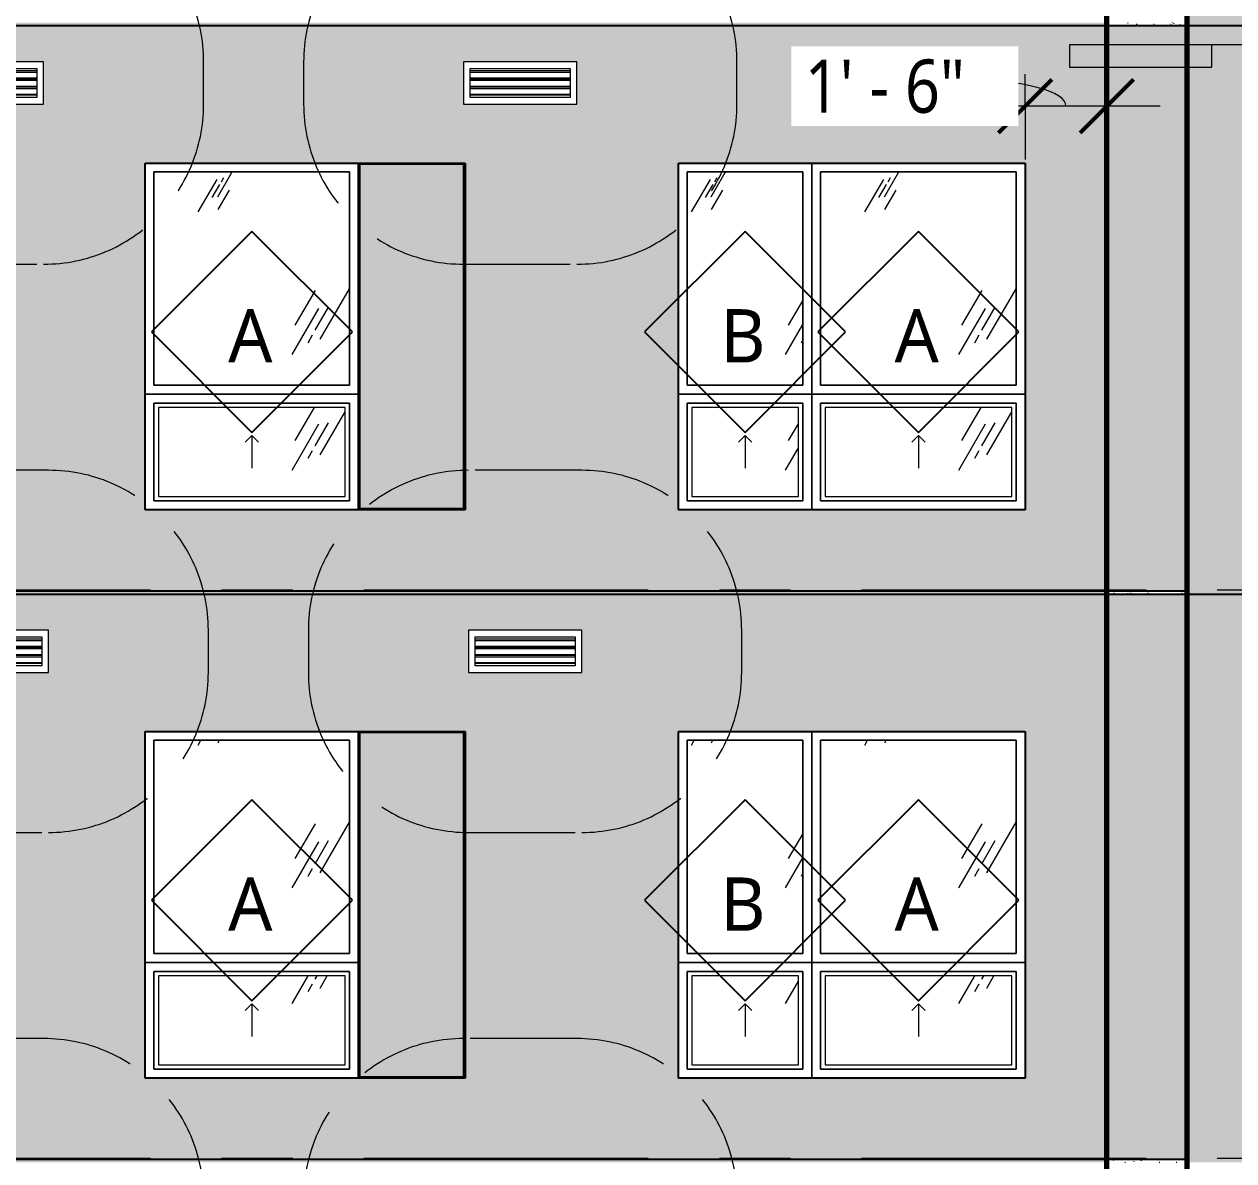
# Model space of a CAD drawing. Header units: inches. Extents: x 6 to 15224, y -733 to 6300.
# Drawn here: x 12104.9 to 12377.1, y 5604.1 to 5859.9 of the extents above; entities that cross this region are included whole.
import ezdxf

# ---------------------------------------------------------------- set-up
doc = ezdxf.new("R2010")
doc.units = ezdxf.units.IN
doc.header["$MEASUREMENT"] = 0
doc.linetypes.add('Center 1_2_', pattern=[112, 64, -16, 16, -16])
doc.linetypes.add('Hidden 3_16_', pattern=[36, 24, -12])
for name, color, linetype, lineweight in [('A-ANNO-DIMS', 211, 'Continuous', 13), ('A-ANNO-DIMS-128', 211, 'Continuous', 13), ('A-DETL', 90, 'Continuous', 13), ('A-FLOR-LEVL', 51, 'Continuous', 13), ('A-GENM', 13, 'Continuous', 18), ('A-GLAZ', 151, 'Continuous', 25), ('A-GLAZ-IDEN', 152, 'Continuous', 25), ('A-GLAZ-SILL', 1, 'Continuous', 18), ('A-WALL', 113, 'Continuous', 25), ('A-WALL-PATT', 111, 'Continuous', 25), ('G-ANNO-SYMB', 111, 'Continuous', 13), ('M-EQPM', 50, 'Continuous', 18), ('M-EQPM-HDLN', 50, 'Hidden 3_16_', 13)]:
    doc.layers.add(name, color=color, linetype=linetype, lineweight=lineweight)
doc.styles.add('Open Sans_5', font='OpenSans-Regular.ttf', dxfattribs={"height": 12})
doc.styles.add('Open Sans_8', font='OpenSans-Regular.ttf', dxfattribs={"width": 0.88, "height": 12})
doc.dimstyles.new('Linear_-_3_32___Rounded_1__', dxfattribs={"dimscale": 12, "dimtxt": 12.89496, "dimasz": 1, "dimexe": 1, "dimexo": 0.666667, "dimgap": 0.333333, "dimtad": 1, "dimdec": 0, "dimzin": 3, "dimdsep": 46, "dimlunit": 4, "dimtxsty": 'Open Sans_8', "dimblk1": 'OBLIQUE', "dimblk2": 'OBLIQUE', "dimsah": 1, "dimcen": 0.09, "dimdle": 1, "dimadec": 3, "dimazin": 2, "dimtfac": 1, "dimtdec": 4, "dimtix": 1, "dimtmove": 1, "dimatfit": 3, "dimfxl": 1, "dimtvp": 1, "dimtfill": 1, "dimfrac": 2, "dimtolj": 1, "dimtzin": 0, "dimarcsym": 2})
pattern_1 = [(0, (10796.0429, 0), (5.12, 1.28), [0.16896, -3.671, 0.16896, -3.671, -20.48]), (0, (10796.0429, 0), (5.12, 1.28), [-7.68, 0.16896, -7.511, 0.16896, -3.671, -8.96]), (0, (10796.0429, 0), (5.12, 1.28), [-19.2, 0.16896, -2.391, 0.16896, -6.231]), (120, (10797.9629, 0.64), (-3.66851252, 3.79405007), [0.16896, -3.671, 0.16896, -3.671, -20.48]), (120, (10797.9629, 0.64), (-3.66851252, 3.79405007), [-7.68, 0.16896, -7.511, 0.16896, -3.671, -8.96]), (120, (10797.9629, 0.64), (-3.66851252, 3.79405007), [-19.2, 0.16896, -2.391, 0.16896, -6.231]), (240, (10798.6029, 3.2), (-1.45148748, -5.07405007), [0.16896, -3.671, 0.16896, -3.671, -20.48]), (240, (10798.6029, 3.2), (-1.45148748, -5.07405007), [-7.68, 0.16896, -7.511, 0.16896, -3.671, -8.96]), (240, (10798.6029, 3.2), (-1.45148748, -5.07405007), [-19.2, 0.16896, -2.391, 0.16896, -6.231])]

# ---------------------------------------------------------------- blocks, each defined once
blk = doc.blocks.new('1-2 WD Adaptive - 4-0_x6_-6_-12420702-EAST ELEVATION')
at = {"layer": 'A-GLAZ', "lineweight": 13}
h = blk.add_hatch(dxfattribs=at)
h.set_pattern_fill('FP_338', color=256, style=0, pattern_type=2)
h.set_pattern_definition([(59.808, (3435.497, 5432.806), (144.0017, 239.99866), [9, -754.581]), (59.808, (3434.763, 5426.193), (144.0017, 239.99866), [12, -751.581]), (59.808, (3439.948, 5431.623), (144.0017, 239.99866), [6, -757.581]), (59.808, (3438.359, 5428.844), (144.0017, 239.99866), [2, -761.581]), (59.808, (3441.054, 5429.598), (144.0017, 239.99866), [15, -748.581]), (59.808, (3466.472, 5399.404), (144.0017, 239.99866), [5.063, -758.519]), (59.808, (3466.031, 5401.668), (144.0017, 239.99866), [6.75, -756.831]), (59.808, (3464.822, 5401.525), (144.0017, 239.99866), [3.375, -760.206]), (59.808, (3466.853, 5405.029), (144.0017, 239.99866), [1.125, -762.456]), (59.808, (3461.639, 5398.297), (144.0017, 239.99866), [8.437, -755.144])])
h.paths.add_polyline_path([(3450, 5395), (3450, 5443), (3406, 5443), (3406, 5395), (3447.8, 5395)])
at = {"layer": 'A-GLAZ-SILL', "lineweight": 13}
h = blk.add_hatch(dxfattribs=at)
h.set_pattern_fill('FP_337', color=256, style=0, pattern_type=2)
h.set_pattern_definition([(59.808, (3435.497, 5406.806), (144.0017, 239.99866), [9, -754.581]), (59.808, (3434.763, 5400.193), (144.0017, 239.99866), [12, -751.581]), (59.808, (3439.948, 5405.623), (144.0017, 239.99866), [6, -757.581]), (59.808, (3438.359, 5402.844), (144.0017, 239.99866), [2, -761.581]), (59.808, (3441.054, 5403.598), (144.0017, 239.99866), [15, -748.581]), (59.808, (3466.472, 5373.404), (144.0017, 239.99866), [5.063, -758.519]), (59.808, (3466.031, 5375.668), (144.0017, 239.99866), [6.75, -756.831]), (59.808, (3464.822, 5375.525), (144.0017, 239.99866), [3.375, -760.206]), (59.808, (3466.853, 5379.029), (144.0017, 239.99866), [1.125, -762.456]), (59.808, (3461.639, 5372.297), (144.0017, 239.99866), [8.438, -755.144])])
h.paths.add_polyline_path([(3415.13, 5370), (3449, 5370), (3449, 5390), (3407, 5390), (3407, 5370)])
at = {"layer": 'A-GLAZ', "lineweight": 13}
for p, q in [((3404, 5393), (3404, 5445)), ((3404, 5445), (3452, 5445)), ((3404, 5367), (3404, 5445)), ((3452, 5445), (3452, 5367)), ((3450, 5443), (3406, 5443)), ((3406, 5443), (3406, 5395)), ((3450, 5395), (3450, 5443)), ((3406, 5395), (3450, 5395)), ((3404, 5367), (3404, 5393)), ((3404, 5393), (3452, 5393)), ((3452, 5393), (3404, 5393)), ((3450, 5391), (3406, 5391)), ((3406, 5391), (3406, 5369)), ((3450, 5369), (3450, 5391)), ((3406, 5369), (3450, 5369)), ((3452, 5367), (3404, 5367))]:
    blk.add_line(p, q, dxfattribs=at)
at = {"layer": 'A-GLAZ', "linetype": 'Hidden 3_16_', "lineweight": 13}
for q in [(3426.5, 5382.17), (3429.5, 5382.17), (3428, 5376.33)]:
    blk.add_line((3428, 5383.67), q, dxfattribs=at)
at = {"layer": 'A-GLAZ-SILL'}
for p, q in [((3406, 5443), (3450, 5443)), ((3406, 5395), (3406, 5443)), ((3450, 5443), (3406, 5443)), ((3406, 5443), (3406, 5395)), ((3450, 5443), (3450, 5395)), ((3450, 5395), (3450, 5443)), ((3450, 5395), (3406, 5395)), ((3406, 5395), (3450, 5395)), ((3406, 5391), (3450, 5391)), ((3406, 5369), (3406, 5391)), ((3450, 5391), (3406, 5391)), ((3406, 5391), (3406, 5369)), ((3449, 5390), (3407, 5390)), ((3407, 5390), (3407, 5370)), ((3449, 5370), (3449, 5390)), ((3450, 5391), (3450, 5369)), ((3450, 5369), (3450, 5391)), ((3407, 5370), (3449, 5370)), ((3450, 5369), (3406, 5369)), ((3406, 5369), (3450, 5369))]:
    blk.add_line(p, q, dxfattribs=at)
blk = doc.blocks.new('1-2 WD Adaptive - 2_-6_x6_-6_-17821690-EAST ELEVATION')
at = {"layer": 'A-GLAZ', "lineweight": 13}
h = blk.add_hatch(dxfattribs=at)
h.set_pattern_fill('FP_340', color=256, style=0, pattern_type=2)
h.set_pattern_definition([(59.808, (3396.497, 5432.806), (144.0017, 239.99866), [9, -754.581]), (59.808, (3395.763, 5426.193), (144.0017, 239.99866), [12, -751.581]), (59.808, (3400.948, 5431.623), (144.0017, 239.99866), [6, -757.581]), (59.808, (3399.359, 5428.844), (144.0017, 239.99866), [2, -761.581]), (59.808, (3402.054, 5429.598), (144.0017, 239.99866), [15, -748.581]), (59.808, (3427.472, 5399.404), (144.0017, 239.99866), [5.063, -758.519]), (59.808, (3427.031, 5401.668), (144.0017, 239.99866), [6.75, -756.831]), (59.808, (3425.822, 5401.525), (144.0017, 239.99866), [3.375, -760.206]), (59.808, (3427.853, 5405.029), (144.0017, 239.99866), [1.125, -762.456]), (59.808, (3422.639, 5398.297), (144.0017, 239.99866), [8.437, -755.144])])
h.paths.add_polyline_path([(3376, 5395), (3402, 5395), (3402, 5443), (3376, 5443), (3376, 5421)])
at = {"layer": 'A-GLAZ-SILL', "lineweight": 13}
h = blk.add_hatch(dxfattribs=at)
h.set_pattern_fill('FP_339', color=256, style=0, pattern_type=2)
h.set_pattern_definition([(59.808, (3396.497, 5406.806), (144.0017, 239.99866), [9, -754.581]), (59.808, (3395.763, 5400.193), (144.0017, 239.99866), [12, -751.581]), (59.808, (3400.948, 5405.623), (144.0017, 239.99866), [6, -757.581]), (59.808, (3399.359, 5402.844), (144.0017, 239.99866), [2, -761.581]), (59.808, (3402.054, 5403.598), (144.0017, 239.99866), [15, -748.581]), (59.808, (3427.472, 5373.404), (144.0017, 239.99866), [5.063, -758.519]), (59.808, (3427.031, 5375.668), (144.0017, 239.99866), [6.75, -756.831]), (59.808, (3425.822, 5375.525), (144.0017, 239.99866), [3.375, -760.206]), (59.808, (3427.853, 5379.029), (144.0017, 239.99866), [1.125, -762.456]), (59.808, (3422.639, 5372.297), (144.0017, 239.99866), [8.438, -755.144])])
h.paths.add_polyline_path([(3382.45, 5370), (3401, 5370), (3401, 5390), (3377, 5390), (3377, 5370)])
at = {"layer": 'A-GLAZ', "lineweight": 13}
for p, q in [((3374, 5445), (3404, 5445)), ((3374, 5367), (3374, 5445)), ((3404, 5445), (3404, 5393)), ((3404, 5445), (3404, 5367)), ((3402, 5443), (3376, 5443)), ((3376, 5443), (3376, 5395)), ((3402, 5395), (3402, 5443)), ((3376, 5395), (3402, 5395)), ((3374, 5393), (3404, 5393)), ((3404, 5393), (3374, 5393)), ((3404, 5393), (3404, 5367)), ((3402, 5391), (3376, 5391)), ((3376, 5391), (3376, 5369)), ((3402, 5369), (3402, 5391)), ((3376, 5369), (3402, 5369)), ((3404, 5367), (3374, 5367))]:
    blk.add_line(p, q, dxfattribs=at)
at = {"layer": 'A-GLAZ', "linetype": 'Hidden 3_16_', "lineweight": 13}
for q in [(3387.5, 5382.17), (3390.5, 5382.17), (3389, 5376.33)]:
    blk.add_line((3389, 5383.67), q, dxfattribs=at)
at = {"layer": 'A-GLAZ-SILL'}
for p, q in [((3376, 5443), (3402, 5443)), ((3376, 5395), (3376, 5443)), ((3402, 5443), (3376, 5443)), ((3376, 5443), (3376, 5395)), ((3402, 5443), (3402, 5395)), ((3402, 5395), (3402, 5443)), ((3402, 5395), (3376, 5395)), ((3376, 5395), (3402, 5395)), ((3376, 5391), (3402, 5391)), ((3376, 5369), (3376, 5391)), ((3402, 5391), (3376, 5391)), ((3376, 5391), (3376, 5369)), ((3401, 5390), (3377, 5390)), ((3377, 5390), (3377, 5370)), ((3401, 5370), (3401, 5390)), ((3402, 5391), (3402, 5369)), ((3402, 5369), (3402, 5391)), ((3377, 5370), (3401, 5370)), ((3402, 5369), (3376, 5369)), ((3376, 5369), (3402, 5369))]:
    blk.add_line(p, q, dxfattribs=at)
blk = doc.blocks.new('1-2 WD Adaptive-Color Side Panel-TS - 4-0_x6_-6_-17821693-EAST ELEVATION')
at = {"layer": 'A-GLAZ', "lineweight": 13}
blk.add_hatch(color=256, dxfattribs=at).paths.add_polyline_path([(3317.11, 5367.25), (3325.75, 5367.25), (3325.75, 5444.75), (3302.25, 5444.75), (3302.25, 5367.25)])
h = blk.add_hatch(dxfattribs=at)
h.set_pattern_fill('FP_342', color=256, style=0, pattern_type=2)
h.set_pattern_definition([(59.808, (3285.497, 5432.806), (144.0017, 239.99866), [9, -754.581]), (59.808, (3284.763, 5426.193), (144.0017, 239.99866), [12, -751.581]), (59.808, (3289.948, 5431.623), (144.0017, 239.99866), [6, -757.581]), (59.808, (3288.359, 5428.844), (144.0017, 239.99866), [2, -761.581]), (59.808, (3291.054, 5429.598), (144.0017, 239.99866), [15, -748.581]), (59.808, (3316.472, 5399.404), (144.0017, 239.99866), [5.063, -758.519]), (59.808, (3316.031, 5401.668), (144.0017, 239.99866), [6.75, -756.831]), (59.808, (3314.822, 5401.525), (144.0017, 239.99866), [3.375, -760.206]), (59.808, (3316.853, 5405.029), (144.0017, 239.99866), [1.125, -762.456]), (59.808, (3311.639, 5398.297), (144.0017, 239.99866), [8.437, -755.144])])
h.paths.add_polyline_path([(3300, 5395), (3300, 5443), (3256, 5443), (3256, 5395)])
at = {"layer": 'A-GLAZ-SILL', "lineweight": 13}
h = blk.add_hatch(dxfattribs=at)
h.set_pattern_fill('FP_341', color=256, style=0, pattern_type=2)
h.set_pattern_definition([(59.808, (3285.497, 5406.806), (144.0017, 239.99866), [9, -754.581]), (59.808, (3284.763, 5400.193), (144.0017, 239.99866), [12, -751.581]), (59.808, (3289.948, 5405.623), (144.0017, 239.99866), [6, -757.581]), (59.808, (3288.359, 5402.844), (144.0017, 239.99866), [2, -761.581]), (59.808, (3291.054, 5403.598), (144.0017, 239.99866), [15, -748.581]), (59.808, (3316.472, 5373.404), (144.0017, 239.99866), [5.063, -758.519]), (59.808, (3316.031, 5375.668), (144.0017, 239.99866), [6.75, -756.831]), (59.808, (3314.822, 5375.525), (144.0017, 239.99866), [3.375, -760.206]), (59.808, (3316.853, 5379.029), (144.0017, 239.99866), [1.125, -762.456]), (59.808, (3311.639, 5372.297), (144.0017, 239.99866), [8.438, -755.144])])
h.paths.add_polyline_path([(3277, 5370), (3299, 5370), (3299, 5390), (3257, 5390), (3257, 5370)])
at = {"layer": 'A-GLAZ', "lineweight": 13}
for p, q in [((3254, 5367), (3254, 5445)), ((3254, 5445), (3302, 5445)), ((3302, 5445), (3302, 5367)), ((3300, 5443), (3256, 5443)), ((3256, 5443), (3256, 5395)), ((3300, 5395), (3300, 5443)), ((3256, 5395), (3300, 5395)), ((3254, 5393), (3302, 5393)), ((3302, 5393), (3254, 5393)), ((3300, 5391), (3256, 5391)), ((3256, 5391), (3256, 5369)), ((3300, 5369), (3300, 5391)), ((3256, 5369), (3300, 5369)), ((3302, 5367), (3254, 5367))]:
    blk.add_line(p, q, dxfattribs=at)
at = {"layer": 'A-GLAZ'}
for p, q in [((3325.75, 5444.75), (3302.25, 5444.75)), ((3302.25, 5444.75), (3302.25, 5367.25)), ((3325.75, 5367.25), (3325.75, 5444.75)), ((3302.25, 5367.25), (3325.75, 5367.25))]:
    blk.add_line(p, q, dxfattribs=at)
at = {"layer": 'A-GLAZ', "linetype": 'Hidden 3_16_', "lineweight": 13}
for q in [(3276.5, 5382.17), (3279.5, 5382.17), (3278, 5376.33)]:
    blk.add_line((3278, 5383.67), q, dxfattribs=at)
at = {"layer": 'A-GLAZ-SILL'}
for p, q in [((3256, 5443), (3300, 5443)), ((3256, 5395), (3256, 5443)), ((3300, 5443), (3256, 5443)), ((3256, 5443), (3256, 5395)), ((3300, 5443), (3300, 5395)), ((3300, 5395), (3300, 5443)), ((3300, 5395), (3256, 5395)), ((3256, 5395), (3300, 5395)), ((3256, 5391), (3300, 5391)), ((3256, 5369), (3256, 5391)), ((3300, 5391), (3256, 5391)), ((3256, 5391), (3256, 5369)), ((3299, 5390), (3257, 5390)), ((3257, 5390), (3257, 5370)), ((3299, 5370), (3299, 5390)), ((3300, 5391), (3300, 5369)), ((3300, 5369), (3300, 5391)), ((3257, 5370), (3299, 5370)), ((3300, 5369), (3256, 5369)), ((3256, 5369), (3300, 5369))]:
    blk.add_line(p, q, dxfattribs=at)
blk = doc.blocks.new('ME Louvers w Trim-AM - 24_ x 8_-17810076-EAST ELEVATION')
at = {"layer": 'A-GENM', "lineweight": 13}
for p, q in [((355.25, 5465.75), (332.75, 5465.75)), ((332.75, 5465.48), (355.25, 5465.48)), ((355.25, 5464.1), (332.75, 5464.1)), ((355.25, 5463.95), (332.75, 5463.95)), ((355.25, 5463.9), (332.75, 5463.9)), ((332.75, 5463.63), (355.25, 5463.63)), ((355.25, 5462.25), (332.75, 5462.25)), ((355.25, 5462.1), (332.75, 5462.1)), ((355.25, 5462.05), (332.75, 5462.05)), ((332.75, 5461.78), (355.25, 5461.78)), ((355.25, 5460.4), (332.75, 5460.4)), ((355.25, 5460.25), (332.75, 5460.25))]:
    blk.add_line(p, q, dxfattribs=at)
at = {"layer": 'M-EQPM'}
for p, q in [((331.25, 5467.75), (331.25, 5458.25)), ((356.75, 5467.75), (331.25, 5467.75)), ((332.75, 5466.25), (355.25, 5466.25)), ((332.75, 5459.75), (332.75, 5466.25)), ((355.25, 5466.25), (355.25, 5459.75)), ((356.75, 5458.25), (356.75, 5467.75)), ((355.25, 5459.75), (332.75, 5459.75)), ((331.25, 5458.25), (356.75, 5458.25))]:
    blk.add_line(p, q, dxfattribs=at)
at = {"layer": 'M-EQPM-HDLN'}
for p, q in [((356.75, 5503.75), (331.25, 5503.75)), ((295.25, 5467.75), (295.25, 5458.25)), ((392.75, 5458.25), (392.75, 5467.75)), ((331.25, 5422.25), (356.75, 5422.25))]:
    blk.add_line(p, q, dxfattribs=at)
for centre, start, end in [((331.25, 5467.75), 90, 180), ((356.75, 5467.75), 0, 90), ((331.25, 5458.25), 180, 270), ((356.75, 5458.25), 270, 360)]:
    blk.add_arc(centre, 36, start, end, dxfattribs=at)
blk = doc.blocks.new('TAG Window-AM - Standard-51685-EAST ELEVATION')
at = {"layer": 'A-GLAZ-IDEN'}
for p, q in [((3827, 5941.13), (3804.37, 5918.5)), ((3849.63, 5918.5), (3827, 5941.13)), ((3804.37, 5918.5), (3827, 5895.87)), ((3827, 5895.87), (3849.63, 5918.5))]:
    blk.add_line(p, q, dxfattribs=at)
blk = doc.blocks.new('View Reference - Section Detail Reference - Left-1519904-EAST ELEVATION')
at = {"layer": 'G-ANNO-SYMB'}
blk.add_hatch(color=256, dxfattribs=at).paths.add_polyline_path([(3462.01, 5850.2), (3462.01, 5855.2), (3494.01, 5855.2), (3494.01, 5850.2)])
at = {"layer": 'G-ANNO-SYMB', "lineweight": 18}
for p, q in [((3518.27, 5855.2), (3462.01, 5855.2)), ((3494.01, 5855.2), (3462.01, 5855.2)), ((3462.01, 5855.2), (3462.01, 5850.2)), ((3494.01, 5850.2), (3494.01, 5855.2)), ((3518.27, 5855.2), (3597.75, 5855.2)), ((3462.01, 5850.2), (3494.01, 5850.2))]:
    blk.add_line(p, q, dxfattribs=at)
blk.add_circle((3558.01, 5855.2), 39.74, dxfattribs=at)
blk = doc.blocks.new('DIMBLOCK81-EAST ELEVATION')
at = {"layer": 'A-ANNO-DIMS-128'}
for p, q in [((12348.55, 5841.46), (12348.55, 5853.46)), ((12330.12, 5841.46), (12330.12, 5848.62)), ((12360.55, 5841.46), (12318.12, 5841.46)), ((12330.12, 5841.46), (12330.12, 5829.46)), ((12348.55, 5841.46), (12348.55, 5840.97))]:
    blk.add_line(p, q, dxfattribs=at)
at = {"layer": 'A-ANNO-DIMS-128', "lineweight": 50}
for p, q in [((12330.12, 5841.46), (12336.12, 5847.46)), ((12348.55, 5841.46), (12354.55, 5847.46)), ((12330.12, 5841.46), (12324.12, 5835.46)), ((12348.55, 5841.46), (12342.55, 5835.46))]:
    blk.add_line(p, q, dxfattribs=at)
at = {"layer": 'A-ANNO-DIMS-128'}
blk.add_ellipse((12318.09, 5841.46), major_axis=(21.24, 0), ratio=0.274824, start_param=0, end_param=1.570796, dxfattribs=at)
at = {"layer": 'A-ANNO-DIMS-128', "color": 0, "insert": (12280.56, 5851.93), "char_height": 12, "width": 45.0403, "attachment_point": 1, "line_spacing_factor": 1.151336, "style": 'Open Sans_8', "bg_fill": 3, "box_fill_scale": 1.25, "bg_fill_color": 256, "bg_fill_true_color": 13158600, "bg_fill_transparency": 0}
blk.add_mtext('1\' - 6"', dxfattribs=at)
blk = doc.blocks.new('_Oblique')
at = {"color": 0, "linetype": 'ByBlock', "lineweight": -2}
blk.add_line((-0.5, -0.5), (0.5, 0.5), dxfattribs=at)

msp = doc.modelspace()

# ---------------------------------------------------------------- hatches: boundary and pattern name
at = {"layer": 'A-WALL-PATT', "lineweight": 13}
h = msp.add_hatch(dxfattribs=at)
h.set_pattern_fill('FP_310', color=256, style=0, pattern_type=2)
h.set_pattern_definition(pattern_1)
h.paths.add_polyline_path([(8856.11692555, 5859.5), (12348.55442555, 5859.5), (12348.55442555, 5860.25), (11659.92942555, 5860.25), (11659.92942555, 5878.5), (11659.17942555, 5878.5), (11659.17942555, 5860.25), (10764.49192555, 5860.25), (10764.49192555, 5968.25), (11659.17942555, 5968.25), (11659.17942555, 5956.5), (11659.92942555, 5956.5), (11659.92942555, 5968.25), (12348.55442555, 5968.25), (12348.55442555, 5968.625), (8815.17942555, 5968.625), (8815.17942555, 5968.25), (9023.36692555, 5968.25), (9023.36692555, 5956.5), (9024.11692555, 5956.5), (9024.11692555, 5968.25), (9888.36692555, 5968.25), (9888.36692555, 5956.5), (9889.11692555, 5956.5), (9889.11692555, 5968.25), (10763.74192555, 5968.25), (10763.74192555, 5860.25), (9889.11692555, 5860.25), (9889.11692555, 5878.5), (9888.36692555, 5878.5), (9888.36692555, 5860.25), (9024.11692555, 5860.25), (9024.11692555, 5878.5), (9023.36692555, 5878.5), (9023.36692555, 5860.25), (8816.17942555, 5860.25), (8816.17942555, 5859.5)])
h = msp.add_hatch(dxfattribs=at)
h.set_pattern_fill('FP_310', color=256, style=0, pattern_type=2)
h.set_pattern_definition(pattern_1)
h.paths.add_polyline_path([(12366.55442555, 5859.5), (12740.36692555, 5859.5), (12740.36692555, 5968.625), (12366.55442555, 5968.625), (12366.55442555, 5880.40723849)])
h.paths.add_polyline_path([(12522.11692555, 5878.5), (12522.11692555, 5956.5), (12552.11692555, 5956.5), (12552.11692555, 5878.5)])
h.paths.add_polyline_path([(12606.11692555, 5878.5), (12576.11692555, 5878.5), (12576.11692555, 5956.5), (12606.11692555, 5956.5), (12606.11692555, 5880.40723849)])
h.paths.add_polyline_path([(12408.39897072, 5878.5), (12408.11692555, 5878.5), (12408.11692555, 5956.5), (12474.11692555, 5956.5), (12474.11692555, 5878.5), (12456.61205402, 5878.5)])
h.paths.add_polyline_path([(12690.11692555, 5878.5), (12690.11692555, 5956.5), (12720.11692555, 5956.5), (12720.11692555, 5878.5), (12718.00138735, 5878.5)])
h = msp.add_hatch(dxfattribs=at)
h.set_pattern_fill('FP_310', color=256, style=0, pattern_type=2)
h.set_pattern_definition(pattern_1)
h.paths.add_polyline_path([(12363.3463776, 5859.5), (12366.55442555, 5859.5), (12366.55442555, 5860.25), (12348.55442555, 5860.25), (12348.55442555, 5859.5)])
h = msp.add_hatch(dxfattribs=at)
h.set_pattern_fill('FP_310', color=256, style=0, pattern_type=2)
h.set_pattern_definition(pattern_1)
h.paths.add_polyline_path([(10365.49738735, 5732.375), (10763.74192555, 5732.375), (10763.74192555, 5859.5), (9889.11692555, 5859.5), (9889.11692555, 5732.375), (10300.15005402, 5732.375)])
h.paths.add_polyline_path([(8815.17942555, 5732.375), (9023.36692555, 5732.375), (9023.36692555, 5750.625), (8976.11692555, 5750.625), (8976.11692555, 5828.625), (9023.36692555, 5828.625), (9023.36692555, 5859.5), (8815.17942555, 5859.5), (8815.17942555, 5804.18457183)])
h.paths.add_polyline_path([(11835.81238735, 5732.375), (12348.55442555, 5732.375), (12348.55442555, 5859.5), (11659.92942555, 5859.5), (11659.92942555, 5828.625), (11707.11692555, 5828.625), (11707.11692555, 5750.625), (11659.92942555, 5750.625), (11659.92942555, 5732.375), (11803.13872069, 5732.375)])
h.paths.add_polyline_path([(9024.11692555, 5732.375), (9888.36692555, 5732.375), (9888.36692555, 5750.625), (9811.11692555, 5750.625), (9811.11692555, 5828.625), (9888.36692555, 5828.625), (9888.36692555, 5859.5), (9024.11692555, 5859.5), (9024.11692555, 5747.01757183)])
h.paths.add_polyline_path([(11659.17942555, 5732.375), (11659.17942555, 5750.625), (11659.11692555, 5750.625), (11659.11692555, 5828.625), (11659.17942555, 5828.625), (11659.17942555, 5859.5), (10764.49192555, 5859.5), (10764.49192555, 5732.375), (11639.77038735, 5732.375)])
h.paths.add_polyline_path([(11940.11692555, 5750.625), (11868.11692555, 5750.625), (11868.11692555, 5828.625), (11940.11692555, 5828.625), (11940.11692555, 5766.07323849)])
h.paths.add_polyline_path([(12325.91738735, 5750.625), (12252.11692555, 5750.625), (12252.11692555, 5828.625), (12330.11692555, 5828.625), (12330.11692555, 5750.625)])
h.paths.add_polyline_path([(12204.11692555, 5750.625), (12132.11692555, 5750.625), (12132.11692555, 5828.625), (12204.11692555, 5828.625), (12204.11692555, 5766.07323849)])
h.paths.add_polyline_path([(11820.11692555, 5750.625), (11742.11692555, 5750.625), (11742.11692555, 5828.625), (11820.11692555, 5828.625), (11820.11692555, 5766.07323849)])
h.paths.add_polyline_path([(12060.61692555, 5750.625), (12012.61692555, 5750.625), (12012.61692555, 5828.625), (12060.61692555, 5828.625), (12060.61692555, 5766.07323849)])
h.paths.add_polyline_path([(11316.11692555, 5750.625), (11316.11692555, 5828.625), (11388.11692555, 5828.625), (11388.11692555, 5750.625), (11345.70738735, 5750.625)])
h.paths.add_polyline_path([(11562.11692555, 5750.625), (11514.11692555, 5750.625), (11514.11692555, 5828.625), (11562.11692555, 5828.625), (11562.11692555, 5804.18457183)])
h.paths.add_polyline_path([(11490.11692555, 5750.625), (11412.11692555, 5750.625), (11412.11692555, 5828.625), (11490.11692555, 5828.625), (11490.11692555, 5766.07323849)])
h.paths.add_polyline_path([(11215.01272069, 5750.625), (11196.11692555, 5750.625), (11196.11692555, 5828.625), (11244.11692555, 5828.625), (11244.11692555, 5750.625)])
h.paths.add_polyline_path([(11004.11692555, 5750.625), (11004.11692555, 5828.625), (11076.11692555, 5828.625), (11076.11692555, 5750.625), (11018.97072069, 5750.625)])
h.paths.add_polyline_path([(10602.11692555, 5750.625), (10602.11692555, 5828.625), (10674.11692555, 5828.625), (10674.11692555, 5750.625), (10626.88672069, 5750.625)])
h.paths.add_polyline_path([(11100.11692555, 5750.625), (11100.11692555, 5828.625), (11148.11692555, 5828.625), (11148.11692555, 5750.625), (11116.99172069, 5750.625)])
h.paths.add_polyline_path([(10953.62338735, 5750.625), (10878.11692555, 5750.625), (10878.11692555, 5828.625), (10956.11692555, 5828.625), (10956.11692555, 5750.625)])
h.paths.add_polyline_path([(10380.11692555, 5750.625), (10380.11692555, 5828.625), (10458.11692555, 5828.625), (10458.11692555, 5750.625), (10430.84472069, 5750.625)])
h.paths.add_polyline_path([(10746.11692555, 5750.625), (10698.11692555, 5750.625), (10698.11692555, 5828.625), (10746.11692555, 5828.625), (10746.11692555, 5766.07323849)])
h.paths.add_polyline_path([(10822.92872069, 5750.625), (10782.11692555, 5750.625), (10782.11692555, 5828.625), (10830.11692555, 5828.625), (10830.11692555, 5750.625)])
h.paths.add_polyline_path([(10344.11692555, 5750.625), (10272.11692555, 5750.625), (10272.11692555, 5828.625), (10344.11692555, 5828.625), (10344.11692555, 5766.07323849)])
h.paths.add_polyline_path([(9450.11692555, 5750.625), (9378.11692555, 5750.625), (9378.11692555, 5828.625), (9450.11692555, 5828.625), (9450.11692555, 5766.07323849)])
h.paths.add_polyline_path([(10140.11692555, 5750.625), (10140.11692555, 5828.625), (10212.11692555, 5828.625), (10212.11692555, 5750.625), (10169.45538735, 5750.625)])
h.paths.add_polyline_path([(10554.11692555, 5750.625), (10506.11692555, 5750.625), (10506.11692555, 5828.625), (10554.11692555, 5828.625), (10554.11692555, 5804.18457183)])
h.paths.add_polyline_path([(10104.10805402, 5750.625), (10068.11692555, 5750.625), (10068.11692555, 5828.625), (10116.11692555, 5828.625), (10116.11692555, 5750.625)])
h.paths.add_polyline_path([(9715.11692555, 5750.625), (9715.11692555, 5828.625), (9787.11692555, 5828.625), (9787.11692555, 5750.625), (9744.69772069, 5750.625)])
h.paths.add_polyline_path([(9996.11692555, 5750.625), (9948.11692555, 5750.625), (9948.11692555, 5828.625), (9996.11692555, 5828.625), (9996.11692555, 5804.18457183)])
h.paths.add_polyline_path([(9258.11692555, 5750.625), (9258.11692555, 5828.625), (9306.11692555, 5828.625), (9306.11692555, 5750.625)])
h.paths.add_polyline_path([(9646.67672069, 5750.625), (9618.11692555, 5750.625), (9618.11692555, 5828.625), (9666.11692555, 5828.625), (9666.11692555, 5750.625)])
h.paths.add_polyline_path([(8928.11692555, 5750.625), (8856.11692555, 5750.625), (8856.11692555, 5828.625), (8928.11692555, 5828.625), (8928.11692555, 5804.18457183)])
h.paths.add_polyline_path([(9522.11692555, 5750.625), (9474.11692555, 5750.625), (9474.11692555, 5828.625), (9522.11692555, 5828.625), (9522.11692555, 5804.18457183)])
h.paths.add_polyline_path([(9084.11692555, 5750.625), (9084.11692555, 5828.625), (9186.11692555, 5828.625), (9186.11692555, 5750.625), (9123.89805402, 5750.625)])
h.paths.add_polyline_path([(9931.30442555, 5841.875), (9905.80442555, 5841.875), (9905.80442555, 5851.375), (9931.30442555, 5851.375), (9931.30442555, 5842.02713523)])
h.paths.add_polyline_path([(9211.30442555, 5841.875), (9209.80442555, 5841.875), (9209.80442555, 5851.375), (9235.30442555, 5851.375), (9235.30442555, 5841.875), (9213.10241662, 5841.875)])
h.paths.add_polyline_path([(11623.30442555, 5841.875), (11597.80442555, 5841.875), (11597.80442555, 5851.375), (11623.30442555, 5851.375), (11623.30442555, 5842.29590516)])
h.paths.add_polyline_path([(12205.30442555, 5841.875), (12203.80442555, 5841.875), (12203.80442555, 5851.375), (12229.30442555, 5851.375), (12229.30442555, 5841.875), (12227.24527376, 5841.875)])
h.paths.add_polyline_path([(10023.10241662, 5841.875), (10019.80442555, 5841.875), (10019.80442555, 5851.375), (10045.30442555, 5851.375), (10045.30442555, 5841.875), (10038.76072069, 5841.875)])
h.paths.add_polyline_path([(9055.30442555, 5841.875), (9053.80442555, 5841.875), (9053.80442555, 5851.375), (9079.30442555, 5851.375), (9079.30442555, 5841.875), (9056.1381309, 5841.875)])
h.paths.add_polyline_path([(11845.30442555, 5841.875), (11843.80442555, 5841.875), (11843.80442555, 5851.375), (11869.30442555, 5851.375), (11869.30442555, 5841.875), (11845.81670233, 5841.875)])
h.paths.add_polyline_path([(11002.63388735, 5841.875), (10979.80442555, 5841.875), (10979.80442555, 5851.375), (11005.30442555, 5851.375), (11005.30442555, 5841.875), (11003.80442555, 5841.875)])
h.paths.add_polyline_path([(9559.03998941, 5841.875), (9557.80442555, 5841.875), (9557.80442555, 5851.375), (9583.30442555, 5851.375), (9583.30442555, 5841.875), (9559.30442555, 5841.875)])
h.paths.add_polyline_path([(10231.30442555, 5841.875), (10229.80442555, 5841.875), (10229.80442555, 5851.375), (10255.30442555, 5851.375), (10255.30442555, 5841.875), (10232.78098805, 5841.875)])
h.paths.add_polyline_path([(10601.80442555, 5841.875), (10577.80442555, 5841.875), (10577.80442555, 5851.375), (10603.30442555, 5851.375), (10603.30442555, 5841.875), (10602.53098805, 5841.875)])
h.paths.add_polyline_path([(11269.30442555, 5841.875), (11267.80442555, 5841.875), (11267.80442555, 5851.375), (11293.30442555, 5851.375), (11293.30442555, 5841.875), (11271.10241662, 5841.875)])
h.paths.add_polyline_path([(9691.30442555, 5841.875), (9689.80442555, 5841.875), (9689.80442555, 5851.375), (9715.30442555, 5851.375), (9715.30442555, 5841.875), (9691.87027376, 5841.875)])
h.paths.add_polyline_path([(10842.86692555, 5841.875), (10841.36692555, 5841.875), (10841.36692555, 5851.375), (10866.86692555, 5851.375), (10866.86692555, 5841.875), (10844.04549698, 5841.875)])
h.paths.add_polyline_path([(12085.30442555, 5841.875), (12083.80442555, 5841.875), (12083.80442555, 5851.375), (12109.30442555, 5851.375), (12109.30442555, 5841.875), (12087.10241662, 5841.875)])
h.paths.add_polyline_path([(10349.16055402, 5841.875), (10337.80442555, 5841.875), (10337.80442555, 5851.375), (10363.30442555, 5851.375), (10363.30442555, 5841.875), (10361.56670233, 5841.875)])
h = msp.add_hatch(dxfattribs=at)
h.set_pattern_fill('FP_310', color=256, style=0, pattern_type=2)
h.set_pattern_definition(pattern_1)
h.paths.add_polyline_path([(12348.55442555, 5731.625), (12348.55442555, 5732.375), (11659.92942555, 5732.375), (11659.92942555, 5750.625), (11659.17942555, 5750.625), (11659.17942555, 5732.375), (10764.49192555, 5732.375), (10764.49192555, 5859.5), (10763.74192555, 5859.5), (10763.74192555, 5732.375), (9889.11692555, 5732.375), (9889.11692555, 5750.625), (9888.36692555, 5750.625), (9888.36692555, 5732.375), (9024.11692555, 5732.375), (9024.11692555, 5750.625), (9023.36692555, 5750.625), (9023.36692555, 5732.375), (8816.17942555, 5732.375), (8816.17942555, 5731.625), (12330.11692555, 5731.625)])
at = {"layer": 'A-WALL-PATT'}
for points in [[(12358.59105402, 5732.375), (12366.55442555, 5732.375), (12366.55442555, 5859.5), (12348.55442555, 5859.5), (12348.55442555, 5732.375)], [(12366.55442555, 5604.5), (12366.55442555, 5731.625), (12348.55442555, 5731.625), (12348.55442555, 5604.5), (12358.59105402, 5604.5)]]:
    msp.add_hatch(color=256, dxfattribs=at).paths.add_polyline_path(points)
at = {"layer": 'A-WALL-PATT', "lineweight": 13}
h = msp.add_hatch(dxfattribs=at)
h.set_pattern_fill('FP_310', color=256, style=0, pattern_type=2)
h.set_pattern_definition(pattern_1)
h.paths.add_polyline_path([(12366.55442555, 5731.625), (12740.36692555, 5731.625), (12740.36692555, 5859.5), (12366.55442555, 5859.5), (12366.55442555, 5766.07323849)])
h.paths.add_polyline_path([(12402.11692555, 5750.625), (12402.11692555, 5828.625), (12432.11692555, 5828.625), (12432.11692555, 5750.625)])
h.paths.add_polyline_path([(12456.61205402, 5750.625), (12456.11692555, 5750.625), (12456.11692555, 5828.625), (12504.11692555, 5828.625), (12504.11692555, 5750.625), (12503.83488037, 5750.625)])
h.paths.add_polyline_path([(12605.83488037, 5750.625), (12540.11692555, 5750.625), (12540.11692555, 5828.625), (12606.11692555, 5828.625), (12606.11692555, 5750.625)])
h.paths.add_polyline_path([(12666.11692555, 5750.625), (12666.11692555, 5828.625), (12696.11692555, 5828.625), (12696.11692555, 5750.625)])
h = msp.add_hatch(dxfattribs=at)
h.set_pattern_fill('FP_310', color=256, style=0, pattern_type=2)
h.set_pattern_definition(pattern_1)
h.paths.add_polyline_path([(12366.55442555, 5731.625), (12366.55442555, 5732.375), (12348.55442555, 5732.375), (12348.55442555, 5731.625), (12358.59105402, 5731.625)])
h = msp.add_hatch(dxfattribs=at)
h.set_pattern_fill('FP_310', color=256, style=0, pattern_type=2)
h.set_pattern_definition(pattern_1)
h.paths.add_polyline_path([(9319.94005402, 5604.5), (9888.36692555, 5604.5), (9888.36692555, 5622.75), (9811.11692555, 5622.75), (9811.11692555, 5700.75), (9888.36692555, 5700.75), (9888.36692555, 5731.625), (9024.11692555, 5731.625), (9024.11692555, 5604.5), (9287.26638735, 5604.5)])
h.paths.add_polyline_path([(8815.17942555, 5604.5), (9023.36692555, 5604.5), (9023.36692555, 5622.75), (8976.11692555, 5622.75), (8976.11692555, 5700.75), (9023.36692555, 5700.75), (9023.36692555, 5731.625), (8815.17942555, 5731.625), (8815.17942555, 5651.73923849)])
h.paths.add_polyline_path([(11247.68638735, 5604.5), (11659.17942555, 5604.5), (11659.17942555, 5622.75), (11659.11692555, 5622.75), (11659.11692555, 5700.75), (11659.17942555, 5700.75), (11659.17942555, 5731.625), (10764.49192555, 5731.625), (10764.49192555, 5604.5), (11215.01272069, 5604.5)])
h.paths.add_polyline_path([(10169.45538735, 5604.5), (10763.74192555, 5604.5), (10763.74192555, 5731.625), (9889.11692555, 5731.625), (9889.11692555, 5604.5), (10136.78172069, 5604.5)])
h.paths.add_polyline_path([(11852.14922069, 5604.5), (12348.55442555, 5604.5), (12348.55442555, 5731.625), (11659.92942555, 5731.625), (11659.92942555, 5700.75), (11707.11692555, 5700.75), (11707.11692555, 5622.75), (11659.92942555, 5622.75), (11659.92942555, 5604.5), (11835.81238735, 5604.5)])
h.paths.add_polyline_path([(12330.11692555, 5622.75), (12252.11692555, 5622.75), (12252.11692555, 5700.75), (12330.11692555, 5700.75), (12330.11692555, 5651.73923849)])
h.paths.add_polyline_path([(12132.11692555, 5622.75), (12132.11692555, 5700.75), (12204.11692555, 5700.75), (12204.11692555, 5622.75), (12162.54905402, 5622.75)])
h.paths.add_polyline_path([(11868.48605402, 5622.75), (11868.11692555, 5622.75), (11868.11692555, 5700.75), (11940.11692555, 5700.75), (11940.11692555, 5622.75), (11933.83338735, 5622.75)])
h.paths.add_polyline_path([(12012.61692555, 5622.75), (12012.61692555, 5700.75), (12060.61692555, 5700.75), (12060.61692555, 5622.75)])
h.paths.add_polyline_path([(11820.11692555, 5622.75), (11742.11692555, 5622.75), (11742.11692555, 5700.75), (11820.11692555, 5700.75), (11820.11692555, 5651.73923849)])
h.paths.add_polyline_path([(11388.11692555, 5622.75), (11316.11692555, 5622.75), (11316.11692555, 5700.75), (11388.11692555, 5700.75), (11388.11692555, 5651.73923849)])
h.paths.add_polyline_path([(11476.40205402, 5622.75), (11412.11692555, 5622.75), (11412.11692555, 5700.75), (11490.11692555, 5700.75), (11490.11692555, 5622.75)])
h.paths.add_polyline_path([(11514.11692555, 5622.75), (11514.11692555, 5700.75), (11562.11692555, 5700.75), (11562.11692555, 5622.75), (11541.74938735, 5622.75)])
h.paths.add_polyline_path([(11215.01272069, 5622.75), (11196.11692555, 5622.75), (11196.11692555, 5700.75), (11244.11692555, 5700.75), (11244.11692555, 5622.75)])
h.paths.add_polyline_path([(11004.11692555, 5622.75), (11004.11692555, 5700.75), (11076.11692555, 5700.75), (11076.11692555, 5622.75), (11018.97072069, 5622.75)])
h.paths.add_polyline_path([(10956.11692555, 5622.75), (10878.11692555, 5622.75), (10878.11692555, 5700.75), (10956.11692555, 5700.75), (10956.11692555, 5651.73923849)])
h.paths.add_polyline_path([(10602.11692555, 5622.75), (10602.11692555, 5700.75), (10674.11692555, 5700.75), (10674.11692555, 5622.75), (10626.88672069, 5622.75)])
h.paths.add_polyline_path([(11148.11692555, 5622.75), (11100.11692555, 5622.75), (11100.11692555, 5700.75), (11148.11692555, 5700.75), (11148.11692555, 5651.73923849)])
h.paths.add_polyline_path([(10300.15005402, 5622.75), (10272.11692555, 5622.75), (10272.11692555, 5700.75), (10344.11692555, 5700.75), (10344.11692555, 5622.75)])
h.paths.add_polyline_path([(10698.11692555, 5622.75), (10698.11692555, 5700.75), (10746.11692555, 5700.75), (10746.11692555, 5622.75)])
h.paths.add_polyline_path([(10782.11692555, 5622.75), (10782.11692555, 5700.75), (10830.11692555, 5700.75), (10830.11692555, 5622.75), (10822.92872069, 5622.75)])
h.paths.add_polyline_path([(9378.11692555, 5622.75), (9378.11692555, 5700.75), (9450.11692555, 5700.75), (9450.11692555, 5622.75), (9385.28738735, 5622.75)])
h.paths.add_polyline_path([(10430.84472069, 5622.75), (10380.11692555, 5622.75), (10380.11692555, 5700.75), (10458.11692555, 5700.75), (10458.11692555, 5622.75)])
h.paths.add_polyline_path([(10506.11692555, 5622.75), (10506.11692555, 5700.75), (10554.11692555, 5700.75), (10554.11692555, 5622.75)])
h.paths.add_polyline_path([(10212.11692555, 5622.75), (10140.11692555, 5622.75), (10140.11692555, 5700.75), (10212.11692555, 5700.75), (10212.11692555, 5651.73923849)])
h.paths.add_polyline_path([(9948.11692555, 5622.75), (9948.11692555, 5700.75), (9996.11692555, 5700.75), (9996.11692555, 5622.75), (9973.41338735, 5622.75)])
h.paths.add_polyline_path([(10104.10805402, 5622.75), (10068.11692555, 5622.75), (10068.11692555, 5700.75), (10116.11692555, 5700.75), (10116.11692555, 5622.75)])
h.paths.add_polyline_path([(9744.69772069, 5622.75), (9715.11692555, 5622.75), (9715.11692555, 5700.75), (9787.11692555, 5700.75), (9787.11692555, 5622.75), (9777.37138735, 5622.75)])
h.paths.add_polyline_path([(9306.11692555, 5622.75), (9258.11692555, 5622.75), (9258.11692555, 5700.75), (9306.11692555, 5700.75), (9306.11692555, 5651.73923849)])
h.paths.add_polyline_path([(9666.11692555, 5622.75), (9618.11692555, 5622.75), (9618.11692555, 5700.75), (9666.11692555, 5700.75), (9666.11692555, 5651.73923849)])
h.paths.add_polyline_path([(8927.85605402, 5622.75), (8856.11692555, 5622.75), (8856.11692555, 5700.75), (8928.11692555, 5700.75), (8928.11692555, 5622.75)])
h.paths.add_polyline_path([(9474.11692555, 5622.75), (9474.11692555, 5700.75), (9522.11692555, 5700.75), (9522.11692555, 5622.75), (9515.98205402, 5622.75)])
h.paths.add_polyline_path([(9084.11692555, 5622.75), (9084.11692555, 5700.75), (9186.11692555, 5700.75), (9186.11692555, 5622.75), (9123.89805402, 5622.75)])
h.paths.add_polyline_path([(10602.86692555, 5714), (10578.86692555, 5714), (10578.86692555, 5723.5), (10604.36692555, 5723.5), (10604.36692555, 5714), (10603.5365684, 5714)])
h.paths.add_polyline_path([(9908.06605402, 5714), (9906.86692555, 5714), (9906.86692555, 5723.5), (9932.36692555, 5723.5), (9932.36692555, 5714), (9908.36692555, 5714)])
h.paths.add_polyline_path([(11599.31121903, 5714), (11598.86692555, 5714), (11598.86692555, 5723.5), (11624.36692555, 5723.5), (11624.36692555, 5714), (11600.10197989, 5714)])
h.paths.add_polyline_path([(9558.86692555, 5714), (9558.86692555, 5723.5), (9584.36692555, 5723.5), (9584.36692555, 5714), (9559.31121903, 5714)])
h.paths.add_polyline_path([(9054.86692555, 5714), (9054.86692555, 5723.5), (9080.36692555, 5723.5), (9080.36692555, 5714), (9055.40263983, 5714)])
h.paths.add_polyline_path([(11868.86692555, 5714), (11844.86692555, 5714), (11844.86692555, 5723.5), (11870.36692555, 5723.5), (11870.36692555, 5714), (11869.5365684, 5714)])
h.paths.add_polyline_path([(11004.86692555, 5714), (10980.86692555, 5714), (10980.86692555, 5723.5), (11006.36692555, 5723.5), (11006.36692555, 5714), (11005.5365684, 5714)])
h.paths.add_polyline_path([(12097.20172069, 5714), (12084.86692555, 5714), (12084.86692555, 5723.5), (12110.36692555, 5723.5), (12110.36692555, 5714), (12108.86692555, 5714)])
h.paths.add_polyline_path([(10020.86692555, 5714), (10020.86692555, 5723.5), (10046.36692555, 5723.5), (10046.36692555, 5714), (10022.36692555, 5714)])
h.paths.add_polyline_path([(12228.25085412, 5714), (12204.86692555, 5714), (12204.86692555, 5723.5), (12230.36692555, 5723.5), (12230.36692555, 5714), (12228.86692555, 5714)])
h.paths.add_polyline_path([(9690.86692555, 5714), (9690.86692555, 5723.5), (9716.36692555, 5723.5), (9716.36692555, 5714), (9692.36692555, 5714)])
h.paths.add_polyline_path([(9214.10799698, 5714), (9210.86692555, 5714), (9210.86692555, 5723.5), (9236.36692555, 5723.5), (9236.36692555, 5714), (9221.91905402, 5714)])
h.paths.add_polyline_path([(11292.86692555, 5714), (11268.86692555, 5714), (11268.86692555, 5723.5), (11294.36692555, 5723.5), (11294.36692555, 5714)])
h.paths.add_polyline_path([(10254.86692555, 5714), (10230.86692555, 5714), (10230.86692555, 5723.5), (10256.36692555, 5723.5), (10256.36692555, 5714)])
h.paths.add_polyline_path([(10842.86692555, 5714), (10841.36692555, 5714), (10841.36692555, 5723.5), (10866.86692555, 5723.5), (10866.86692555, 5714), (10844.04549698, 5714)])
h.paths.add_polyline_path([(10362.57228269, 5714), (10338.86692555, 5714), (10338.86692555, 5723.5), (10364.36692555, 5723.5), (10364.36692555, 5714), (10362.86692555, 5714)])
h = msp.add_hatch(dxfattribs=at)
h.set_pattern_fill('FP_310', color=256, style=0, pattern_type=2)
h.set_pattern_definition(pattern_1)
h.paths.add_polyline_path([(12348.55442555, 5603.75), (12348.55442555, 5604.5), (11659.92942555, 5604.5), (11659.92942555, 5622.75), (11659.17942555, 5622.75), (11659.17942555, 5604.5), (10764.49192555, 5604.5), (10764.49192555, 5731.625), (10763.74192555, 5731.625), (10763.74192555, 5604.5), (9889.11692555, 5604.5), (9889.11692555, 5622.75), (9888.36692555, 5622.75), (9888.36692555, 5604.5), (9024.11692555, 5604.5), (9024.11692555, 5622.75), (9023.36692555, 5622.75), (9023.36692555, 5604.5), (8816.17942555, 5604.5), (8816.17942555, 5603.75), (12330.11692555, 5603.75)])
h = msp.add_hatch(dxfattribs=at)
h.set_pattern_fill('FP_310', color=256, style=0, pattern_type=2)
h.set_pattern_definition(pattern_1)
h.paths.add_polyline_path([(12391.26472069, 5603.75), (12740.36692555, 5603.75), (12740.36692555, 5731.625), (12366.55442555, 5731.625), (12366.55442555, 5603.75)])
h.paths.add_polyline_path([(12432.11692555, 5622.75), (12402.11692555, 5622.75), (12402.11692555, 5700.75), (12432.11692555, 5700.75), (12432.11692555, 5651.73923849)])
h.paths.add_polyline_path([(12503.83488037, 5622.75), (12456.11692555, 5622.75), (12456.11692555, 5700.75), (12504.11692555, 5700.75), (12504.11692555, 5622.75)])
h.paths.add_polyline_path([(12605.83488037, 5622.75), (12540.11692555, 5622.75), (12540.11692555, 5700.75), (12606.11692555, 5700.75), (12606.11692555, 5622.75)])
h.paths.add_polyline_path([(12696.11692555, 5622.75), (12666.11692555, 5622.75), (12666.11692555, 5700.75), (12696.11692555, 5700.75), (12696.11692555, 5651.73923849)])
h = msp.add_hatch(dxfattribs=at)
h.set_pattern_fill('FP_310', color=256, style=0, pattern_type=2)
h.set_pattern_definition(pattern_1)
h.paths.add_polyline_path([(12366.55442555, 5603.75), (12366.55442555, 5604.5), (12348.55442555, 5604.5), (12348.55442555, 5603.75), (12358.59105402, 5603.75)])

# ---------------------------------------------------------------- linework, layer by layer
at = {"layer": 'A-DETL', "lineweight": 70}
for p, q in [((12366.55442555, 6036.19687223), (12366.55442555, 5330.25)), ((12348.55442555, 5330.25), (12348.55442555, 6025))]:
    msp.add_line(p, q, dxfattribs=at)
at = {"layer": 'A-FLOR-LEVL', "linetype": 'Center 1_2_'}
for p, q in [((8821.35523145, 5732.625), (13032.89411354, 5732.625)), ((8821.35523145, 5604.75), (13032.89411354, 5604.75))]:
    msp.add_line(p, q, dxfattribs=at)
at = {"layer": 'A-WALL'}
for p, q in [((12366.55442555, 5968.625), (12366.55442555, 5330.25)), ((12751.42942555, 5859.5), (8815.17942555, 5859.5)), ((12348.55442555, 5859.5), (12348.55442555, 5732.375)), ((12132.11692555, 5828.625), (12204.11692555, 5828.625)), ((12132.11692555, 5750.625), (12132.11692555, 5828.625)), ((12180.11692555, 5750.625), (12180.11692555, 5828.625)), ((12204.11692555, 5828.625), (12204.11692555, 5750.625)), ((12252.11692555, 5750.625), (12252.11692555, 5828.625)), ((12252.11692555, 5828.625), (12330.11692555, 5828.625)), ((12330.11692555, 5828.625), (12330.11692555, 5750.625)), ((12204.11692555, 5750.625), (12132.11692555, 5750.625)), ((12330.11692555, 5750.625), (12252.11692555, 5750.625)), ((11659.92942555, 5732.375), (12366.55442555, 5732.375)), ((11659.17942555, 5731.625), (12751.42942555, 5731.625)), ((12348.55442555, 5731.625), (12348.55442555, 5604.5)), ((12132.11692555, 5700.75), (12204.11692555, 5700.75)), ((12132.11692555, 5622.75), (12132.11692555, 5700.75)), ((12180.11692555, 5622.75), (12180.11692555, 5700.75)), ((12204.11692555, 5700.75), (12204.11692555, 5622.75)), ((12252.11692555, 5622.75), (12252.11692555, 5700.75)), ((12252.11692555, 5700.75), (12330.11692555, 5700.75)), ((12330.11692555, 5700.75), (12330.11692555, 5622.75)), ((12204.11692555, 5622.75), (12132.11692555, 5622.75)), ((12330.11692555, 5622.75), (12252.11692555, 5622.75)), ((11659.92942555, 5604.5), (12366.55442555, 5604.5))]:
    msp.add_line(p, q, dxfattribs=at)

# ---------------------------------------------------------------- block references
at = {"layer": 'A-GLAZ', "lineweight": 13}
for name, p in [('1-2 WD Adaptive-Color Side Panel-TS - 4-0_x6_-6_-17821693-EAST ELEVATION', (8878.11692555, 383.625)), ('1-2 WD Adaptive - 2_-6_x6_-6_-17821690-EAST ELEVATION', (8878.11692555, 383.625)), ('1-2 WD Adaptive - 4-0_x6_-6_-12420702-EAST ELEVATION', (8878.11692555, 383.625)), ('1-2 WD Adaptive-Color Side Panel-TS - 4-0_x6_-6_-17821693-EAST ELEVATION', (8878.11692555, 255.75)), ('1-2 WD Adaptive - 2_-6_x6_-6_-17821690-EAST ELEVATION', (8878.11692555, 255.75)), ('1-2 WD Adaptive - 4-0_x6_-6_-12420702-EAST ELEVATION', (8878.11692555, 255.75))]:
    msp.add_blockref(name, p, dxfattribs=at)
at = {"layer": 'A-GLAZ-IDEN'}
for p in [(8329.18468457, -127.875), (8440.11692555, -127.875), (8479.11692555, -127.875), (8329.18468457, -255.75), (8440.11692555, -255.75), (8479.11692555, -255.75)]:
    msp.add_blockref('TAG Window-AM - Standard-51685-EAST ELEVATION', p, dxfattribs=at)
at = {"layer": 'G-ANNO-SYMB', "lineweight": 18}
msp.add_blockref('View Reference - Section Detail Reference - Left-1519904-EAST ELEVATION', (8878.11692555, 0), dxfattribs=at)
at = {"layer": 'M-EQPM-HDLN'}
for p in [(11752.55442555, 383.625), (11872.55442555, 383.625), (11753.61692555, 255.75), (11873.61692555, 255.75), (11752.55442555, 127.875), (11872.55442555, 127.875)]:
    msp.add_blockref('ME Louvers w Trim-AM - 24_ x 8_-17810076-EAST ELEVATION', p, dxfattribs=at)

# ---------------------------------------------------------------- texts
at = {"layer": 'A-GLAZ-IDEN', "lineweight": 13, "char_height": 12, "attachment_point": 1, "style": 'Open Sans_5'}
for s, insert, width in [('A', (12150.81882586, 5795.75631631), 12.928), ('B', (12261.57468888, 5795.75631631), 13.332), ('A', (12300.75106683, 5795.75631631), 12.928), ('A', (12150.81882586, 5667.88131631), 12.928), ('B', (12261.57468888, 5667.88131631), 13.332), ('A', (12300.75106683, 5667.88131631), 12.928)]:
    msp.add_mtext(s, dxfattribs=dict(at, insert=insert, width=width))

# ---------------------------------------------------------------- next in the draw order: dimensions: what is measured, and where the dimension line sits
at = {"layer": 'A-ANNO-DIMS'}
dim = msp.add_linear_dim(base=(12330.11692555, 5841.46004681), p1=(12348.55442555, 5832.97476544), p2=(12330.11692555, 5840.625), dimstyle='Linear_-_3_32___Rounded_1__', override={"dimpost": '<>', "dimfxl": 19.961651}, dxfattribs=at)
dim.commit()
dim.dimension.update_dxf_attribs({"geometry": 'DIMBLOCK81-EAST ELEVATION', "text_midpoint": (12303.07815633, 5843.92988272), "dimtype": 160})

doc.saveas('drawing.dxf')
